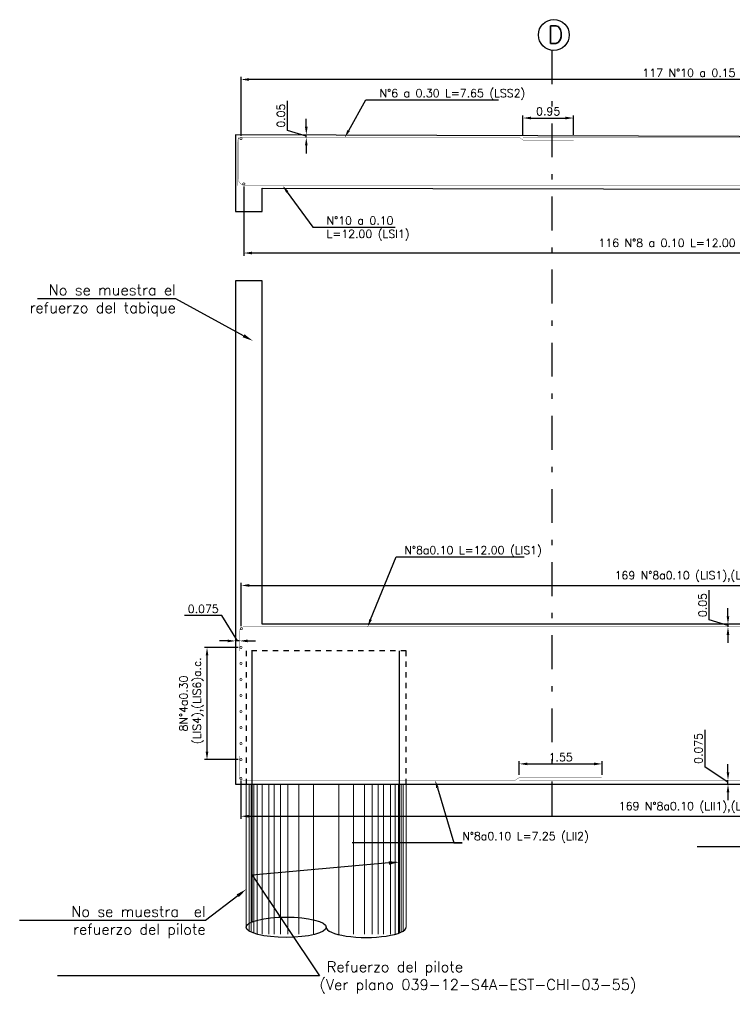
# Model space of a CAD drawing. Header units: metres. Extents: x 1080594 to 1081411, y 976871 to 977162.
# Drawn here: x 1080992.04 to 1081005.45, y 977088 to 977106.25 of the extents above; entities that cross this region are included whole.
import ezdxf
from ezdxf import colors
from ezdxf.entities.mleader import LeaderData, LeaderLine
from ezdxf.math import Vec2, Vec3

# ---------------------------------------------------------------- set-up
doc = ezdxf.new("R2010")
doc.units = ezdxf.units.M
doc.header["$LTSCALE"] = 25.4
doc.linetypes.add('DASHDOT', pattern=[1, 0.5, -0.25, 0, -0.25])
doc.linetypes.add('HIDDEN', pattern=[0.375, 0.25, -0.125])
for name, color, linetype in [('CIRCULOCONTRAP', 130, 'Continuous'), ('CONTRAPESO', 3, 'Continuous'), ('COT', 1, 'Continuous'), ('DIMCONTRAPESO', 1, 'Continuous'), ('EJE-D', 11, 'DASHDOT'), ('PROYECC', 251, 'HIDDEN'), ('R175COTR', 7, 'Continuous'), ('REF', 6, 'Continuous')]:
    doc.layers.add(name, color=color, linetype=linetype)
for name, color, linetype, lineweight in [('COTA', 1, 'Continuous', 30), ('COTACIM', 20, 'Continuous', 5), ('EJECONTRAPESO', 41, 'DASHDOT', 30), ('OTROS', 8, 'Continuous', 5), ('REF 7', 210, 'Continuous', 30)]:
    doc.layers.add(name, color=color, linetype=linetype, lineweight=lineweight)
doc.styles.add('romans', font='romans.shx')
doc.dimstyles.new('Copy 75', dxfattribs={"dimtxt": 0.15, "dimasz": 0.15, "dimexe": 0.05, "dimexo": 0.05, "dimgap": 0.05, "dimtad": 1, "dimzin": 0, "dimdsep": 46, "dimtxsty": 'romans', "dimcen": 0.002, "dimclrd": 1, "dimclre": 1, "dimclrt": 3, "dimadec": 4, "dimazin": 0, "dimtfac": 1, "dimtofl": 0, "dimtmove": 1, "dimatfit": 3, "dimfxl": 1, "dimtolj": 1, "dimtzin": 0, "dimarcsym": 1})

# ---------------------------------------------------------------- blocks, each defined once
blk = doc.blocks.new('*D287')
at = {"layer": 'Defpoints', "color": 0, "transparency": 16777216}
for p in [(1081005.327438032, 977091.9937909665), (1081005.327438032, 977091.9937909665), (1081005.327438032, 977091.9190426152)]:
    blk.add_point(p, dxfattribs=at)
at = {"layer": 'DIMCONTRAPESO', "color": 1, "lineweight": -2, "transparency": 16777216}
for p, q in [((1081004.898623412, 977092.2413680071), (1081004.898623412, 977092.9413680071)), ((1081005.327438032, 977091.9564167908), (1081004.898623412, 977092.2413680071)), ((1081005.327438032, 977092.1437909665), (1081005.327438032, 977092.2937909665)), ((1081005.327438032, 977091.9190426152), (1081005.327438032, 977091.9937909665)), ((1081005.327438032, 977091.7690426152), (1081005.327438032, 977091.6190426152))]:
    blk.add_line(p, q, dxfattribs=at)
at = {"layer": 'DIMCONTRAPESO', "color": 1, "transparency": 16777216}
for points in [[(1081005.302438032, 977092.1437909665), (1081005.352438032, 977092.1437909665), (1081005.327438032, 977091.9937909665)], [(1081005.302438032, 977091.7690426152), (1081005.352438032, 977091.7690426152), (1081005.327438032, 977091.9190426152)]]:
    blk.add_solid(points, dxfattribs=at)
at = {"layer": 'DIMCONTRAPESO', "color": 3, "transparency": 16777216, "insert": (1081004.773623412, 977092.5913680074), "char_height": 0.15, "attachment_point": 5, "rotation": 90, "style": 'romans'}
blk.add_mtext('\\A1;0.075', dxfattribs=at)
blk = doc.blocks.new('*D289')
at = {"layer": 'Defpoints', "color": 0, "transparency": 16777216}
for p in [(1081002.430802027, 977104.4024030996), (1081001.481785204, 977104.0349610061), (1081002.430802027, 977104.0381877315)]:
    blk.add_point(p, dxfattribs=at)
at = {"layer": 'DIMCONTRAPESO', "color": 1, "lineweight": -2, "transparency": 16777216}
for p, q in [((1081001.481785204, 977104.0849610062), (1081001.481785204, 977104.4524030996)), ((1081001.631785204, 977104.4024030996), (1081002.280802027, 977104.4024030996)), ((1081002.430802027, 977104.0881877316), (1081002.430802027, 977104.4524030996))]:
    blk.add_line(p, q, dxfattribs=at)
at = {"layer": 'DIMCONTRAPESO', "color": 1, "transparency": 16777216}
for points in [[(1081001.631785204, 977104.4274030996), (1081001.631785204, 977104.3774030996), (1081001.481785204, 977104.4024030996)], [(1081002.280802027, 977104.4274030996), (1081002.280802027, 977104.3774030996), (1081002.430802027, 977104.4024030996)]]:
    blk.add_solid(points, dxfattribs=at)
at = {"layer": 'DIMCONTRAPESO', "color": 3, "transparency": 16777216, "insert": (1081001.956293616, 977104.5274030996), "char_height": 0.15, "attachment_point": 5, "style": 'romans'}
blk.add_mtext('\\A1;0.95', dxfattribs=at)
blk = doc.blocks.new('*D290')
at = {"layer": 'COTA', "color": 1, "lineweight": -2, "transparency": 16777216}
for p, q in [((1080996.250785987, 977103.1188537508), (1080996.250785987, 977101.8229487308)), ((1081012.949742359, 977103.1188537508), (1081012.949742359, 977101.8229487308)), ((1081012.799742359, 977101.8729487308), (1080996.400785987, 977101.8729487308))]:
    blk.add_line(p, q, dxfattribs=at)
at = {"layer": 'COTA', "color": 1, "transparency": 16777216}
for points in [[(1080996.400785987, 977101.8979487309), (1080996.400785987, 977101.8479487308), (1080996.250785987, 977101.8729487308)], [(1081012.799742359, 977101.8979487309), (1081012.799742359, 977101.8479487308), (1081012.949742359, 977101.8729487308)]]:
    blk.add_solid(points, dxfattribs=at)
at = {"layer": 'Defpoints', "color": 0, "transparency": 16777216}
for p in [(1080996.250785987, 977103.1688537508), (1081012.949742359, 977103.1688537508), (1080996.250785987, 977101.8729487308)]:
    blk.add_point(p, dxfattribs=at)
at = {"layer": 'COTA', "color": 3, "transparency": 16777216, "insert": (1081004.600264173, 977102.0372344451), "char_height": 0.15, "attachment_point": 5, "style": 'romans'}
blk.add_mtext('\\A1;116 N°8 a 0.10 L=12.00 (LSI13)', dxfattribs=at)
blk = doc.blocks.new('*D291')
at = {"layer": 'COTA', "color": 1, "lineweight": -2, "transparency": 16777216}
for p, q in [((1080996.197840502, 977104.0675122284), (1080996.197840502, 977105.1744543874)), ((1081012.995342873, 977104.0675122284), (1081012.995342873, 977105.1744543874)), ((1081012.845342873, 977105.1244543873), (1080996.347840502, 977105.1244543873))]:
    blk.add_line(p, q, dxfattribs=at)
at = {"layer": 'COTA', "color": 1, "transparency": 16777216}
for points in [[(1080996.347840502, 977105.1494543874), (1080996.347840502, 977105.0994543873), (1080996.197840502, 977105.1244543873)], [(1081012.845342873, 977105.1494543874), (1081012.845342873, 977105.0994543873), (1081012.995342873, 977105.1244543873)]]:
    blk.add_solid(points, dxfattribs=at)
at = {"layer": 'Defpoints', "color": 0, "transparency": 16777216}
for p in [(1080996.197840502, 977105.1244543873), (1080996.197840502, 977104.0175122283), (1081012.995342873, 977104.0175122283)]:
    blk.add_point(p, dxfattribs=at)
at = {"layer": 'COTA', "color": 3, "transparency": 16777216, "insert": (1081004.596591688, 977105.2494543873), "char_height": 0.15, "attachment_point": 5, "style": 'romans'}
blk.add_mtext('\\A1;117 N°10 a 0.15 ', dxfattribs=at)
blk = doc.blocks.new('*D292')
at = {"layer": 'Defpoints', "color": 0, "transparency": 16777216}
for p in [(1080997.422099858, 977104.0884469848), (1080997.422099858, 977104.0884469848), (1080997.422099858, 977104.0383043715)]:
    blk.add_point(p, dxfattribs=at)
at = {"layer": 'DIMCONTRAPESO', "color": 1, "lineweight": -2, "transparency": 16777216}
for p, q in [((1080997.072099858, 977104.1683756781), (1080997.072099858, 977104.7255185352)), ((1080997.422099858, 977104.2384469848), (1080997.422099858, 977104.3884469848)), ((1080997.422099858, 977104.0633756781), (1080997.072099858, 977104.1683756781)), ((1080997.422099858, 977104.0383043715), (1080997.422099858, 977104.0884469848)), ((1080997.422099858, 977103.8883043715), (1080997.422099858, 977103.7383043715))]:
    blk.add_line(p, q, dxfattribs=at)
at = {"layer": 'DIMCONTRAPESO', "color": 1, "transparency": 16777216}
for points in [[(1080997.397099858, 977104.2384469848), (1080997.447099858, 977104.2384469848), (1080997.422099858, 977104.0884469848)], [(1080997.397099858, 977103.8883043715), (1080997.447099858, 977103.8883043715), (1080997.422099858, 977104.0383043715)]]:
    blk.add_solid(points, dxfattribs=at)
at = {"layer": 'DIMCONTRAPESO', "color": 3, "transparency": 16777216, "insert": (1080996.947099857, 977104.4469471069), "char_height": 0.15, "attachment_point": 5, "rotation": 90, "style": 'romans'}
blk.add_mtext('\\A1;0.05', dxfattribs=at)
blk = doc.blocks.new('*D293')
at = {"layer": 'Defpoints', "color": 0, "transparency": 16777216}
for p in [(1081002.96838082, 977092.3015886404), (1081001.414760373, 977092.0465624863), (1081002.96838082, 977092.0465624863)]:
    blk.add_point(p, dxfattribs=at)
at = {"layer": 'DIMCONTRAPESO', "color": 1, "lineweight": -2, "transparency": 16777216}
for p, q in [((1081001.414760373, 977092.0965624864), (1081001.414760373, 977092.3515886405)), ((1081001.564760373, 977092.3015886404), (1081002.81838082, 977092.3015886404)), ((1081002.96838082, 977092.0965624864), (1081002.96838082, 977092.3515886405))]:
    blk.add_line(p, q, dxfattribs=at)
at = {"layer": 'DIMCONTRAPESO', "color": 1, "transparency": 16777216}
for points in [[(1081001.564760373, 977092.3265886405), (1081001.564760373, 977092.2765886404), (1081001.414760373, 977092.3015886404)], [(1081002.81838082, 977092.3265886405), (1081002.81838082, 977092.2765886404), (1081002.96838082, 977092.3015886404)]]:
    blk.add_solid(points, dxfattribs=at)
at = {"layer": 'DIMCONTRAPESO', "color": 3, "transparency": 16777216, "insert": (1081002.191570597, 977092.4265886404), "char_height": 0.15, "attachment_point": 5, "style": 'romans'}
blk.add_mtext('\\A1;1.55', dxfattribs=at)
blk = doc.blocks.new('*D295')
at = {"layer": 'COTA', "color": 1, "lineweight": -2, "transparency": 16777216}
for p, q in [((1080996.202770362, 977094.8836763189), (1080996.202770362, 977095.6953897787)), ((1080996.352770362, 977095.6453897787), (1081012.82240496, 977095.6453897787)), ((1081012.97240496, 977094.8836763189), (1081012.97240496, 977095.6953897787))]:
    blk.add_line(p, q, dxfattribs=at)
at = {"layer": 'COTA', "color": 1, "transparency": 16777216}
for points in [[(1080996.352770362, 977095.6703897787), (1080996.352770362, 977095.6203897786), (1080996.202770362, 977095.6453897787)], [(1081012.82240496, 977095.6703897787), (1081012.82240496, 977095.6203897786), (1081012.97240496, 977095.6453897787)]]:
    blk.add_solid(points, dxfattribs=at)
at = {"layer": 'Defpoints', "color": 0, "transparency": 16777216}
for p in [(1081012.97240496, 977095.6453897787), (1080996.202770362, 977094.8336763189), (1081012.97240496, 977094.8336763189)]:
    blk.add_point(p, dxfattribs=at)
at = {"layer": 'COTA', "color": 3, "transparency": 16777216, "insert": (1081004.587587661, 977095.8096754929), "char_height": 0.15, "attachment_point": 5, "style": 'romans'}
blk.add_mtext('\\A1;169 N°8a0.10 (LIS1),(LIS3)', dxfattribs=at)
blk = doc.blocks.new('*D296')
at = {"layer": 'COTA', "color": 1, "lineweight": -2, "transparency": 16777216}
for p, q in [((1080996.194245383, 977091.9887289854), (1080996.194245383, 977091.2708672294)), ((1081012.985982234, 977091.9887291341), (1081012.985982234, 977091.2708672294)), ((1080996.344245383, 977091.3208672295), (1081012.835982234, 977091.3208672295))]:
    blk.add_line(p, q, dxfattribs=at)
at = {"layer": 'COTA', "color": 1, "transparency": 16777216}
for points in [[(1080996.344245383, 977091.3458672295), (1080996.344245383, 977091.2958672295), (1080996.194245383, 977091.3208672295)], [(1081012.835982234, 977091.3458672295), (1081012.835982234, 977091.2958672295), (1081012.985982234, 977091.3208672295)]]:
    blk.add_solid(points, dxfattribs=at)
at = {"layer": 'Defpoints', "color": 0, "transparency": 16777216}
for p in [(1080996.194245383, 977092.0387289855), (1081012.985982234, 977092.0387291341), (1081012.985982234, 977091.3208672295)]:
    blk.add_point(p, dxfattribs=at)
at = {"layer": 'COTA', "color": 3, "transparency": 16777216, "insert": (1081004.590113808, 977091.4851529438), "char_height": 0.15, "attachment_point": 5, "style": 'romans'}
blk.add_mtext('\\A1;169 N°8a0.10 (LII1),(LII3)', dxfattribs=at)
blk = doc.blocks.new('*U285')
at = {"layer": 'REF', "ltscale": 0.1, "const_width": 0.04}
blk.add_lwpolyline([(-0.00634999992325902, 0, 1), (0.00634999992325902, 0, 1)], format="xyb", close=True, dxfattribs=at)
blk = doc.blocks.new('*U286')
at = {"layer": 'DIMCONTRAPESO', "color": 0, "linetype": 'ByBlock', "lineweight": -2, "transparency": 16777216}
for p in [(1.285879139104721e-16, 2.1), (16.8, 2.1), (1.102182119232618e-16, 1.8), (16.8, 1.8), (9.184850993605148e-17, 1.5), (16.8, 1.5), (7.347880794884119e-17, 1.2), (16.8, 1.2), (5.510910596163089e-17, 0.8999999999999999), (16.8, 0.8999999999999999), (3.673940397442059e-17, 0.6), (16.8, 0.6), (1.83697019872103e-17, 0.3), (16.8, 0.3), (0, 0), (16.8, 0)]:
    blk.add_blockref('*U285', p, dxfattribs=at)
blk = doc.blocks.new('*D297')
at = {"layer": 'Defpoints', "color": 0, "transparency": 16777216}
for p in [(1080995.560133943, 977094.4830277266), (1080996.195989578, 977094.4830277266), (1080996.195989578, 977092.3830277267)]:
    blk.add_point(p, dxfattribs=at)
at = {"layer": 'DIMCONTRAPESO', "color": 1, "lineweight": -2, "transparency": 16777216}
for p, q in [((1080996.145989578, 977094.4830277266), (1080995.510133943, 977094.4830277266)), ((1080995.560133943, 977092.5330277267), (1080995.560133943, 977094.3330277266)), ((1080996.145989578, 977092.3830277267), (1080995.510133943, 977092.3830277267))]:
    blk.add_line(p, q, dxfattribs=at)
at = {"layer": 'DIMCONTRAPESO', "color": 1, "transparency": 16777216}
for points in [[(1080995.535133943, 977094.3330277266), (1080995.585133943, 977094.3330277266), (1080995.560133943, 977094.4830277266)], [(1080995.535133943, 977092.5330277267), (1080995.585133943, 977092.5330277267), (1080995.560133943, 977092.3830277267)]]:
    blk.add_solid(points, dxfattribs=at)
at = {"layer": 'DIMCONTRAPESO', "color": 3, "transparency": 16777216, "insert": (1080995.270848229, 977093.4330277266), "char_height": 0.15, "attachment_point": 5, "rotation": 90, "style": 'romans'}
blk.add_mtext('\\A1;8N°4a0.30\\P (LIS4),(LIS6)a.c.', dxfattribs=at)
blk = doc.blocks.new('*D300')
at = {"layer": 'Defpoints', "color": 0, "transparency": 16777216}
for p in [(1080996.096082914, 977094.6054723491), (1080996.096082914, 977094.6054723491), (1080996.171082914, 977094.6054723491)]:
    blk.add_point(p, dxfattribs=at)
at = {"layer": 'EJE-D', "color": 1, "lineweight": -2, "transparency": 16777216}
for p, q in [((1080995.840018181, 977095.0804723491), (1080995.140018181, 977095.0804723491)), ((1080996.133582914, 977094.6054723491), (1080995.840018181, 977095.0804723491)), ((1080995.946082914, 977094.6054723491), (1080995.796082914, 977094.6054723491)), ((1080996.171082914, 977094.6054723491), (1080996.096082914, 977094.6054723491)), ((1080996.321082914, 977094.6054723491), (1080996.471082914, 977094.6054723491))]:
    blk.add_line(p, q, dxfattribs=at)
at = {"layer": 'EJE-D', "color": 1, "transparency": 16777216}
for points in [[(1080995.946082914, 977094.6304723491), (1080995.946082914, 977094.5804723491), (1080996.096082914, 977094.6054723491)], [(1080996.321082914, 977094.6304723491), (1080996.321082914, 977094.5804723491), (1080996.171082914, 977094.6054723491)]]:
    blk.add_solid(points, dxfattribs=at)
at = {"layer": 'EJE-D', "color": 3, "transparency": 16777216, "insert": (1080995.490018181, 977095.2054723491), "char_height": 0.15, "attachment_point": 5, "style": 'romans'}
blk.add_mtext('\\A1;0.075', dxfattribs=at)
blk = doc.blocks.new('*D301')
at = {"layer": 'Defpoints', "color": 0, "transparency": 16777216}
for p in [(1081005.327438032, 977094.9190426152), (1081005.327438032, 977094.8684723491), (1081005.327438032, 977094.8684723491)]:
    blk.add_point(p, dxfattribs=at)
at = {"layer": 'EJE-D', "color": 1, "lineweight": -2, "transparency": 16777216}
for p, q in [((1081004.977438032, 977094.9987574822), (1081004.977438032, 977095.5559003393)), ((1081005.327438032, 977095.0690426152), (1081005.327438032, 977095.2190426153)), ((1081005.327438032, 977094.8937574822), (1081004.977438032, 977094.9987574822)), ((1081005.327438032, 977094.9190426152), (1081005.327438032, 977094.8684723491)), ((1081005.327438032, 977094.7184723491), (1081005.327438032, 977094.5684723491))]:
    blk.add_line(p, q, dxfattribs=at)
at = {"layer": 'EJE-D', "color": 1, "transparency": 16777216}
for points in [[(1081005.302438032, 977095.0690426152), (1081005.352438032, 977095.0690426152), (1081005.327438032, 977094.9190426152)], [(1081005.302438032, 977094.7184723491), (1081005.352438032, 977094.7184723491), (1081005.327438032, 977094.8684723491)]]:
    blk.add_solid(points, dxfattribs=at)
at = {"layer": 'EJE-D', "color": 3, "transparency": 16777216, "insert": (1081004.852438032, 977095.2773289109), "char_height": 0.15, "attachment_point": 5, "rotation": 90, "style": 'romans'}
blk.add_mtext('\\A1;0.05', dxfattribs=at)

msp = doc.modelspace()

# ---------------------------------------------------------------- linework, layer by layer
at = {"layer": 'CIRCULOCONTRAP'}
msp.add_circle((1081002.062145342, 977105.959358598), 0.2896674196976395, dxfattribs=at)
at = {"layer": 'CONTRAPESO'}
msp.add_lwpolyline([(1080996.096015911, 977101.3528044109), (1080996.095828489, 977091.9190426152), (1081013.095721832, 977091.9190426152), (1081013.095721832, 977104.0287052116), (1080996.0959222, 977104.0891629483), (1080996.096041051, 977102.6528044107), (1080996.595641816, 977102.6527834685), (1080996.595641816, 977103.0891629483), (1081012.595476078, 977103.0551629483), (1081012.595641816, 977094.9190426152), (1080996.595641816, 977094.9190426152), (1080996.595641816, 977101.3527834682)], close=True, dxfattribs=at)
at = {"layer": 'COT'}
msp.add_ellipse((1080997.044886594, 977089.2411468576), major_axis=(0.7502605647517244, 0), ratio=0.2543813295763042, dxfattribs=at)
msp.add_ellipse((1080998.545407724, 977089.2411468576), major_axis=(0.7502605647517244, 0), ratio=0.2543813295763042, start_param=3.141592653589792, end_param=6.283185307179586, dxfattribs=at)
at = {"layer": 'EJECONTRAPESO', "ltscale": 0.05}
msp.add_lwpolyline([(1081002.025998637, 977105.6719553451), (1081002.025998637, 977091.2453228727)], dxfattribs=at)
at = {"layer": 'OTROS'}
for p, q in [((1080996.3500708, 977091.9190426152), (1080996.3500708, 977089.1691339974)), ((1080996.388305951, 977091.9190426152), (1080996.388305951, 977089.1487921026)), ((1080996.439286134, 977091.9190426152), (1080996.439286134, 977089.1284829776)), ((1080996.503011404, 977091.9190426152), (1080996.503011404, 977089.1087579546)), ((1080996.592226738, 977091.9190426152), (1080996.592226738, 977089.1087579546)), ((1080996.719677251, 977091.9190426152), (1080996.719677251, 977089.1087579546)), ((1080996.821637644, 977091.9190426152), (1080996.821637644, 977089.1087579546)), ((1080996.936343097, 977091.9190426152), (1080996.936343097, 977089.1087579546)), ((1080997.076538642, 977091.9190426152), (1080997.076538642, 977089.1087579546)), ((1080997.283542487, 977091.9190426152), (1080997.283542487, 977089.1087579546)), ((1080997.557249515, 977091.9190426152), (1080997.557249515, 977089.1087579546)), ((1080998.033031755, 977091.9190426152), (1080998.033031755, 977089.1087579546)), ((1080998.306738783, 977091.9190426152), (1080998.306738783, 977089.1087579546)), ((1080998.513742628, 977091.9190426152), (1080998.513742628, 977089.1087579546)), ((1080998.653938173, 977091.9190426152), (1080998.653938173, 977089.1087579546)), ((1080998.768643626, 977091.9190426152), (1080998.768643626, 977089.1087579546)), ((1080998.870604019, 977091.9190426152), (1080998.870604019, 977089.1087579546)), ((1080998.998054532, 977091.9190426152), (1080998.998054532, 977089.1087579546)), ((1080999.087269866, 977091.9190426152), (1080999.087269866, 977089.1087579546)), ((1080999.150995136, 977091.9190426152), (1080999.150995136, 977089.1284829776)), ((1080999.201975319, 977091.9190426152), (1080999.201975319, 977089.1487921026)), ((1080999.24021047, 977091.9190426152), (1080999.24021047, 977089.1691339974))]:
    msp.add_line(p, q, dxfattribs=at)
msp.add_lwpolyline([(1080996.294626029, 977089.2411468576), (1080996.294626029, 977091.9190426152), (1080999.295668288, 977091.9190426152), (1080999.295668288, 977089.2411468576)], dxfattribs=at)
at = {"layer": 'PROYECC', "color": 14, "ltscale": 0.01}
msp.add_lwpolyline([(1080996.294626029, 977091.9190426152), (1080999.295668288, 977091.9190426152), (1080999.295668288, 977094.4210735292), (1080996.294626029, 977094.4210735292)], close=True, dxfattribs=at)
at = {"layer": 'REF', "ltscale": 0.1}
for points, const_width in [([(1081002.431630072, 977103.9881055069), (1081001.489422849, 977103.9882552898), (1081001.418529941, 977104.0381618518), (1080996.204033765, 977104.0387237465, 0.4142458197881903), (1080996.128025396, 977103.962723747), (1080996.128025396, 977103.1330858065)], 0.005), ([(1080996.146082914, 977104.0419966822), (1080996.146082914, 977103.2687069066, 0.4141925319730103), (1080996.276073579, 977103.1387069069), (1081007.551870028, 977103.1378972731)], 0.005), ([(1081001.481952718, 977104.0381645986), (1081012.988572194, 977104.0384451288, -0.4142207145937634), (1081013.064574049, 977103.9624451288), (1081013.064574049, 977103.1401231817)], 0.005), ([(1080996.171082914, 977094.4184723492), (1080996.171082914, 977094.7924723491, -0.414213562373095), (1080996.247082914, 977094.8684723491), (1081007.776881124, 977094.8684723491)], 0.005), ([(1081002.957949085, 977092.0465624863), (1081001.414169324, 977092.0469037285), (1081001.343265386, 977091.9970128381), (1080996.247074557, 977091.997573212, -0.4141813563918298), (1080996.171082914, 977092.0735732116), (1080996.171082914, 977092.4475815679)], 0.004999999999999999), ([(1081013.020886344, 977092.447583104), (1081013.020886344, 977092.0735831041, -0.414213562373095), (1081012.944886344, 977091.9975831041), (1081001.416372065, 977091.9975831041)], 0.005)]:
    msp.add_lwpolyline(points, format="xyb", dxfattribs=dict(at, const_width=const_width))
at = {"layer": 'REF', "ltscale": 0.1, "const_width": 0.04}
for points in [[(1080996.191490502, 977104.0175122283, 1), (1080996.204190502, 977104.0175122283, 1)], [(1080996.244435987, 977103.1688537508, 1), (1080996.257135987, 977103.1688537508, 1)], [(1080996.196420362, 977094.8336763189, 1), (1080996.209120362, 977094.8336763189, 1)], [(1080996.187851936, 977092.0323791342, 1), (1080996.200551936, 977092.0323791342, 1)]]:
    msp.add_lwpolyline(points, format="xyb", close=True, dxfattribs=at)
at = {"layer": 'REF 7', "ltscale": 0.1}
for points in [[(1080996.408993857, 977089.3451377011), (1080996.408993857, 977094.4210735292)], [(1080999.167726828, 977089.1371560141), (1080999.167726828, 977094.4210735292)]]:
    msp.add_lwpolyline(points, dxfattribs=at)

# ---------------------------------------------------------------- block references
at = {"layer": 'DIMCONTRAPESO', "color": 2}
msp.add_blockref('*U286', (1080996.195989578, 977092.3830277267), dxfattribs=at)

# ---------------------------------------------------------------- texts
at = {"layer": 'R175COTR', "insert": (1081001.944534256, 977106.1312003453, 308.056640625), "char_height": 0.33, "width": 0.4150010265334458, "attachment_point": 1, "rotation": 359.9999636900451, "style": 'romans'}
msp.add_mtext('{\\C0;D}', dxfattribs=at)

# ---------------------------------------------------------------- dimensions: what is measured, and where the dimension line sits
at = {"layer": 'COTA'}
for base, p1, p2, angle, text, picture, middle in [((1080996.197840502, 977105.1244543873), (1081012.995342873, 977104.0175122283), (1080996.197840502, 977104.0175122283), 180, '117 N°10 a 0.15 ', '*D291', (1081004.596591688, 977105.2494543873)), ((1080996.250785987, 977101.8729487308), (1081012.949742359, 977103.1688537508), (1080996.250785987, 977103.1688537508), 180, '116 N°8 a 0.10 L=12.00 (LSI13)', '*D290', (1081004.600264173, 977102.0372344451)), ((1081012.97240496, 977095.6453897787), (1080996.202770362, 977094.8336763189), (1081012.97240496, 977094.8336763189), 7.016709298534877e-15, '169 N°8a0.10 (LIS1),(LIS3)', '*D295', (1081004.587587661, 977095.8096754929)), ((1081012.985982234, 977091.3208672295), (1080996.194245383, 977092.0387289855), (1081012.985982234, 977092.0387291341), 7.016709298534877e-15, '169 N°8a0.10 (LII1),(LII3)', '*D296', (1081004.590113808, 977091.4851529438))]:
    dim = msp.add_linear_dim(base=base, p1=p1, p2=p2, angle=angle, text=text, dimstyle='Copy 75', dxfattribs=at)
    dim.commit()
    dim.dimension.update_dxf_attribs({"geometry": picture, "text_midpoint": middle})
at = {"layer": 'DIMCONTRAPESO'}
for base, p1, p2, angle, picture, middle in [((1080997.422099858, 977104.0884469848), (1080997.422099858, 977104.0383043715), (1080997.422099858, 977104.0884469848), 90, '*D292', (1080996.947099857, 977104.2183756783)), ((1081002.430802027, 977104.4024030996), (1081001.481785204, 977104.0349610061), (1081002.430802027, 977104.0381877315), 180, '*D289', (1081001.956293616, 977104.5274030996)), ((1081002.96838082, 977092.3015886404), (1081001.414760373, 977092.0465624863), (1081002.96838082, 977092.0465624863), 7.016709298534877e-15, '*D293', (1081002.191570597, 977092.4265886404))]:
    dim = msp.add_linear_dim(base=base, p1=p1, p2=p2, angle=angle, dimstyle='Copy 75', dxfattribs=at)
    dim.commit()
    dim.dimension.update_dxf_attribs({"geometry": picture, "text_midpoint": middle})
dim = msp.add_linear_dim(base=(1080995.560133943, 977094.4830277266), p1=(1080996.195989578, 977092.3830277267), p2=(1080996.195989578, 977094.4830277266), angle=90, text='8N°4a0.30\\P (LIS4),(LIS6)a.c.', dimstyle='Copy 75', dxfattribs=at)
dim.commit()
dim.dimension.update_dxf_attribs({"geometry": '*D297', "text_midpoint": (1080995.560133943, 977093.4330277266), "dimtype": 160})
dim = msp.add_linear_dim(base=(1081005.327438032, 977091.9937909665), p1=(1081005.327438032, 977091.9190426152), p2=(1081005.327438032, 977091.9937909665), angle=90, dimstyle='Copy 75', override={"dimdec": 3}, dxfattribs=at)
dim.commit()
dim.dimension.update_dxf_attribs({"geometry": '*D287', "text_midpoint": (1081004.898623412, 977092.2913680073), "dimtype": 160})
at = {"layer": 'EJE-D', "color": 2}
dim = msp.add_linear_dim(base=(1081005.327438032, 977094.8684723491), p1=(1081005.327438032, 977094.9190426152), p2=(1081005.327438032, 977094.8684723491), angle=90, dimstyle='Copy 75', dxfattribs=at)
dim.commit()
dim.dimension.update_dxf_attribs({"geometry": '*D301', "text_midpoint": (1081004.852438032, 977095.0487574823)})
dim = msp.add_linear_dim(base=(1080996.096082914, 977094.6054723491), p1=(1080996.171082914, 977094.6054723491), p2=(1080996.096082914, 977094.6054723491), angle=7.016709298131335e-15, dimstyle='Copy 75', override={"dimdec": 3}, dxfattribs=at)
dim.commit()
dim.dimension.update_dxf_attribs({"geometry": '*D300', "text_midpoint": (1080995.790018181, 977095.0804723491), "dimtype": 160})

# ---------------------------------------------------------------- leaders
at = {"layer": 'COTACIM'}
ml = msp.add_multileader_mtext('Standard', dxfattribs=at)
ml.set_content('\\A1; N°6 a 0.30 L=7.65 (LSS2)', color=3, style='romans')
ml.set_leader_properties(color=256)
ml.build(insert=Vec2(0, 0))
ml.multileader.update_dxf_attribs({"text_left_attachment_type": 6, "text_right_attachment_type": 6, "dogleg_length": 0.1560199508385566, "arrow_head_size": 0.15})
ctx = ml.context
ctx.base_point, ctx.char_height, ctx.arrow_head_size, ctx.landing_gap_size, ctx.plane_origin = Vec3(1080998.692694744, 977104.7433760366), 0.15, 0.15, 0, Vec3(1080997.922119411, 977103.7124363887)
ctx.left_attachment, ctx.right_attachment = 6, 6
notes = []
notes.append((ctx, [(0, (1, 1, 0), (1080998.536674793, 977104.7433760366), (1, 0), 0.1560199508385566, [(0, [(1080998.143617052, 977104.0385101355)], 0, [])])]))
ctx.mtext.insert, ctx.mtext.width, ctx.mtext.defined_height, ctx.mtext.flow_direction = Vec3(1080998.692694744, 977104.9433760366), 3.987767095910385, 0.1999999999567601, 5
ml = msp.add_multileader_mtext('Standard', dxfattribs=at)
ml.set_content('\\A1; N°10 a 0.10\\P L=12.00 (LSI1)', color=3, style='romans')
ml.set_leader_properties(color=256)
ml.build(insert=Vec2(0, 0))
ml.multileader.update_dxf_attribs({"text_left_attachment_type": 6, "text_right_attachment_type": 6, "dogleg_length": 0.1560199508385566, "arrow_head_size": 0.15})
ctx = ml.context
ctx.base_point, ctx.char_height, ctx.arrow_head_size, ctx.landing_gap_size, ctx.plane_origin = Vec3(1080997.699285966, 977102.3571887644), 0.15, 0.15, 0, Vec3(1080996.976358893, 977098.1183527214)
ctx.left_attachment, ctx.right_attachment = 6, 6
notes.append((ctx, [(0, (1, 1, 0), (1080997.543266015, 977102.3571887644), (1, 0), 0.1560199508385566, [(0, [(1080996.976358893, 977103.1373076667)], 0, [])])]))
ctx.mtext.insert, ctx.mtext.width, ctx.mtext.flow_direction = Vec3(1080997.699285966, 977102.5571887643), 3.940918790642172, 5
ml = msp.add_multileader_mtext('Standard', dxfattribs=at)
ml.set_content('No se muestra el\\Prefuerzo del tabique', color=3, style='romans')
ml.set_leader_properties(color=1)
ml.build(insert=Vec2(0, 0))
ml.multileader.update_dxf_attribs({"text_left_attachment_type": 6, "text_right_attachment_type": 6, "dogleg_length": 0, "arrow_head_size": 0.2})
ctx = ml.context
ctx.base_point, ctx.char_height, ctx.arrow_head_size, ctx.landing_gap_size, ctx.plane_origin = Vec3(1080991.899142182, 977101.0149192607), 0.2, 0.2, 0, Vec3(1080996.420746818, 977099.8588230972)
ctx.left_attachment, ctx.right_attachment, ctx.text_align_type = 6, 6, 2
notes.append((ctx, [(1, (1, 1, 0), (1080994.975332659, 977101.0149192607), (-1, 0), 0, [(0, [(1080996.420746818, 977100.2274731526)], 0, [])])]))
ctx.mtext.insert, ctx.mtext.alignment, ctx.mtext.flow_direction = Vec3(1080994.975332659, 977101.2815859275), 3, 5
ml = msp.add_multileader_mtext('Standard', dxfattribs=at)
ml.set_content('N°8a0.10 L=12.00 {\\A1;(LIS1)}', color=3, style='romans')
ml.set_leader_properties(color=256)
ml.build(insert=Vec2(0, 0))
ml.multileader.update_dxf_attribs({"text_left_attachment_type": 6, "text_right_attachment_type": 6, "dogleg_length": 0.1560199508385566, "arrow_head_size": 0.15})
ctx = ml.context
ctx.base_point, ctx.char_height, ctx.arrow_head_size, ctx.landing_gap_size, ctx.plane_origin = Vec3(1080999.260097206, 977096.1809468844), 0.15, 0.15, 0, Vec3(1080998.571673632, 977094.5665989366)
ctx.left_attachment, ctx.right_attachment = 6, 6
notes.append((ctx, [(0, (1, 1, 0), (1080999.104077255, 977096.1809468844), (1, 0), 0.1560199508385566, [(0, [(1080998.571673632, 977094.8694386446)], 0, [])])]))
ctx.mtext.insert, ctx.mtext.flow_direction = Vec3(1080999.260097206, 977096.3809468844), 5
ml = msp.add_multileader_mtext('Standard', dxfattribs=at)
ml.set_content('N°8a0.10 L=7.25 {\\A1;(LII2)}', color=3, style='romans')
ml.set_leader_properties(color=256)
ml.build(insert=Vec2(0, 0))
ml.multileader.update_dxf_attribs({"text_left_attachment_type": 6, "text_right_attachment_type": 6, "dogleg_length": 0.1560199508385566, "arrow_head_size": 0.15})
ctx = ml.context
ctx.base_point, ctx.char_height, ctx.arrow_head_size, ctx.landing_gap_size, ctx.plane_origin = Vec3(1081000.346411635, 977090.8229117532), 0.15, 0.15, 0, Vec3(1080999.541185213, 977090.035918297)
ctx.left_attachment, ctx.right_attachment = 6, 6
notes.append((ctx, [(0, (1, 1, 0), (1081000.190391685, 977090.8229117532), (1, 0), 0.1560199508385566, [(0, [(1080999.837291976, 977091.997175685)], 0, [])])]))
ctx.mtext.insert, ctx.mtext.width, ctx.mtext.defined_height, ctx.mtext.flow_direction = Vec3(1081000.346411635, 977091.0229117532), 2.764452481176704, 1.19640216324811, 5
ml = msp.add_multileader_mtext('Standard', dxfattribs=at)
ml.set_content('N°8a0.10 L=12.00 {\\A1;(LII1)}', color=3, style='romans')
ml.set_leader_properties(color=256)
ml.build(insert=Vec2(0, 0))
ml.multileader.update_dxf_attribs({"text_left_attachment_type": 6, "text_right_attachment_type": 6, "dogleg_length": 0.1560199508385566, "arrow_head_size": 0.15})
ctx = ml.context
ctx.base_point, ctx.char_height, ctx.arrow_head_size, ctx.landing_gap_size, ctx.plane_origin = Vec3(1081006.932068307, 977090.7491473184), 0.15, 0.15, 0, Vec3(1081006.087624783, 977089.9912213305)
ctx.left_attachment, ctx.right_attachment = 6, 6
notes.append((ctx, [(0, (1, 1, 0), (1081006.776048357, 977090.7491473184), (1, 0), 0.1560199508385566, [(0, [(1081006.613335693, 977091.9975831041)], 0, [])])]))
ctx.mtext.insert, ctx.mtext.flow_direction = Vec3(1081006.932068307, 977090.9491473184), 5
ml = msp.add_multileader_mtext('Standard', dxfattribs=at)
ml.set_content(' Refuerzo del pilote\\P(Ver plano 039-12-S4A-EST-CHI-03-55){\\C4; }', color=3, style='romans')
ml.set_leader_properties(color=1)
ml.build(insert=Vec2(0, 0))
ml.multileader.update_dxf_attribs({"text_left_attachment_type": 6, "text_right_attachment_type": 6, "dogleg_length": 0, "arrow_head_size": 0.2})
ctx = ml.context
ctx.base_point, ctx.char_height, ctx.arrow_head_size, ctx.landing_gap_size, ctx.plane_origin = Vec3(1080997.669031862, 977088.3326758451), 0.2, 0.2, 0, Vec3(1080998.058309557, 977089.0570980977)
ctx.left_attachment, ctx.right_attachment = 6, 6
notes.append((ctx, [(0, (1, 1, 0), (1080997.669031862, 977088.3326758451), (1, 0), 0, [(1, [(1080999.167726828, 977090.4627156495), (1080996.408993857, 977090.2143736987)], 0, [])])]))
ctx.mtext.insert, ctx.mtext.width, ctx.mtext.flow_direction = Vec3(1080997.669031862, 977088.5993425119), 7.379388367058709, 5
ml = msp.add_multileader_mtext('Standard', dxfattribs=at)
ml.set_content('No se muestra  el refuerzo del pilote', color=3, style='romans')
ml.set_leader_properties(color=1)
ml.build(insert=Vec2(0, 0))
ml.multileader.update_dxf_attribs({"text_left_attachment_type": 6, "text_right_attachment_type": 6, "dogleg_length": 0, "arrow_head_size": 0.2})
ctx = ml.context
ctx.base_point, ctx.char_height, ctx.arrow_head_size, ctx.landing_gap_size, ctx.plane_origin = Vec3(1080992.620430927, 977089.3687973513), 0.2, 0.2, 0, Vec3(1080990.934632027, 977088.1421331622)
ctx.left_attachment, ctx.right_attachment, ctx.text_align_type = 6, 6, 2
notes.append((ctx, [(1, (1, 1, 0), (1080995.534716641, 977089.3687973513), (-1, 0), 0, [(0, [(1080996.294626029, 977089.952750714)], 0, [])])]))
ctx.mtext.insert, ctx.mtext.width, ctx.mtext.alignment, ctx.mtext.flow_direction = Vec3(1080995.534716641, 977089.635464018), 3.456050716806203, 3, 5
for ctx, leaders in notes:
    for number, flags, end, landing, length, lines in leaders:
        leader = LeaderData()
        leader.index, (leader.has_last_leader_line, leader.has_dogleg_vector, leader.attachment_direction) = number, flags
        leader.last_leader_point, leader.dogleg_vector, leader.dogleg_length = Vec3(end), Vec3(landing), length
        for number, points, colour, breaks in lines:
            line = LeaderLine()
            line.index, line.vertices, line.color, line.breaks = number, Vec3.list(points), colors.encode_raw_color(colour), breaks
            leader.lines.append(line)
        ctx.leaders.append(leader)

doc.saveas('drawing.dxf')
